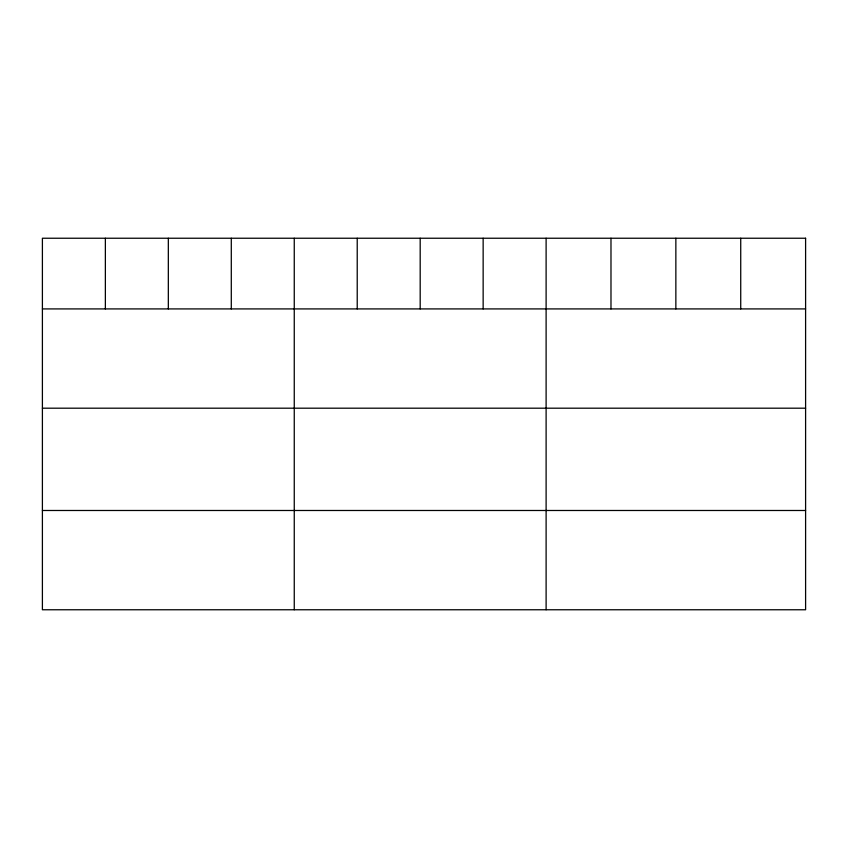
<?xml version="1.0" encoding="UTF-8"?>
<svg xmlns="http://www.w3.org/2000/svg" width="848" height="848" viewBox="0 0 848 848"><rect width="100%" height="100%" fill="white"/><g stroke="black" fill="none" stroke-linecap="round" stroke-linejoin="round"><path stroke-width="1.27" d="M42.4 308.916L805.6 308.916M42.4 408.195L805.6 408.195M42.4 510.485L805.6 510.485M740.728 238.235L740.728 308.916M675.856 238.235L675.856 308.916M610.984 238.235L610.984 308.916M546.112 238.235L546.112 609.765M483.148 238.235L483.148 308.916M420.184 238.235L420.184 308.916M357.22 238.235L357.22 308.916M294.256 238.235L294.256 609.765M231.292 238.235L231.292 308.916M168.328 238.235L168.328 308.916M105.364 238.235L105.364 308.916M805.6 238.235L42.4 238.235L42.4 609.765L805.6 609.765L805.6 238.235"/></g></svg>
